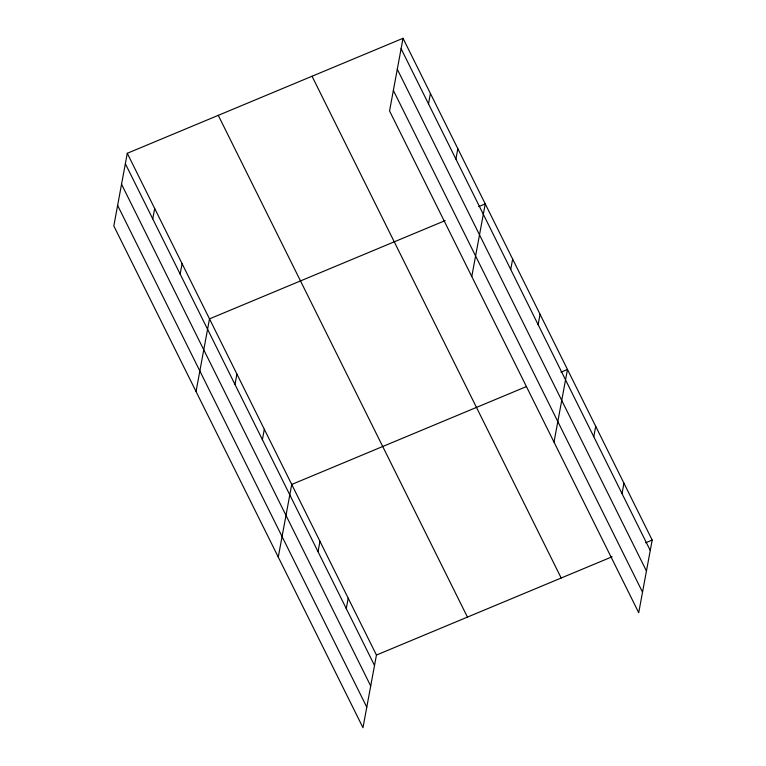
<?xml version="1.0" encoding="UTF-8"?>
<svg xmlns="http://www.w3.org/2000/svg" width="766" height="766" viewBox="0 0 766 766"><rect width="100%" height="100%" fill="white"/><g stroke="black" fill="none" stroke-linecap="round" stroke-linejoin="round"><path stroke-width="1.15" d="M127.28 153.296L113.818 225.941L362.979 727.7L376.441 655.054L127.28 153.296L403.021 38.3L652.182 540.059L638.72 612.704L389.559 110.946L403.021 38.3M152.76 218.894L154.684 208.486M180.163 274.094L182.097 263.676M196.039 391.522L209.501 318.876L445.161 220.598M234.98 384.475L236.914 374.067M262.393 439.674L264.318 429.257M278.259 557.102L291.731 484.457L526.309 386.629M318.034 551.731L319.968 541.323M428.5 103.908L430.425 93.49M346.27 608.597L348.204 598.189M455.904 159.098L457.838 148.69M471.779 276.526L485.242 203.88L478.75 206.59M510.721 269.488L512.655 259.071M538.134 324.679L540.059 314.271M554.01 442.106L567.472 369.461L560.971 372.171M593.774 436.744L595.709 426.327M622.021 493.61L623.945 483.193M376.441 655.054L612.101 556.777M645.681 542.768L652.182 540.059M401.097 48.708L650.257 550.476M397.286 69.246L646.447 571.015M393.36 90.407L642.53 592.175M312.03 76.246L561.191 578.014M218.272 115.34L467.442 617.109M125.346 163.704L374.517 665.462M121.545 184.242L370.706 686.001M117.619 205.403L366.78 707.162"/></g></svg>
